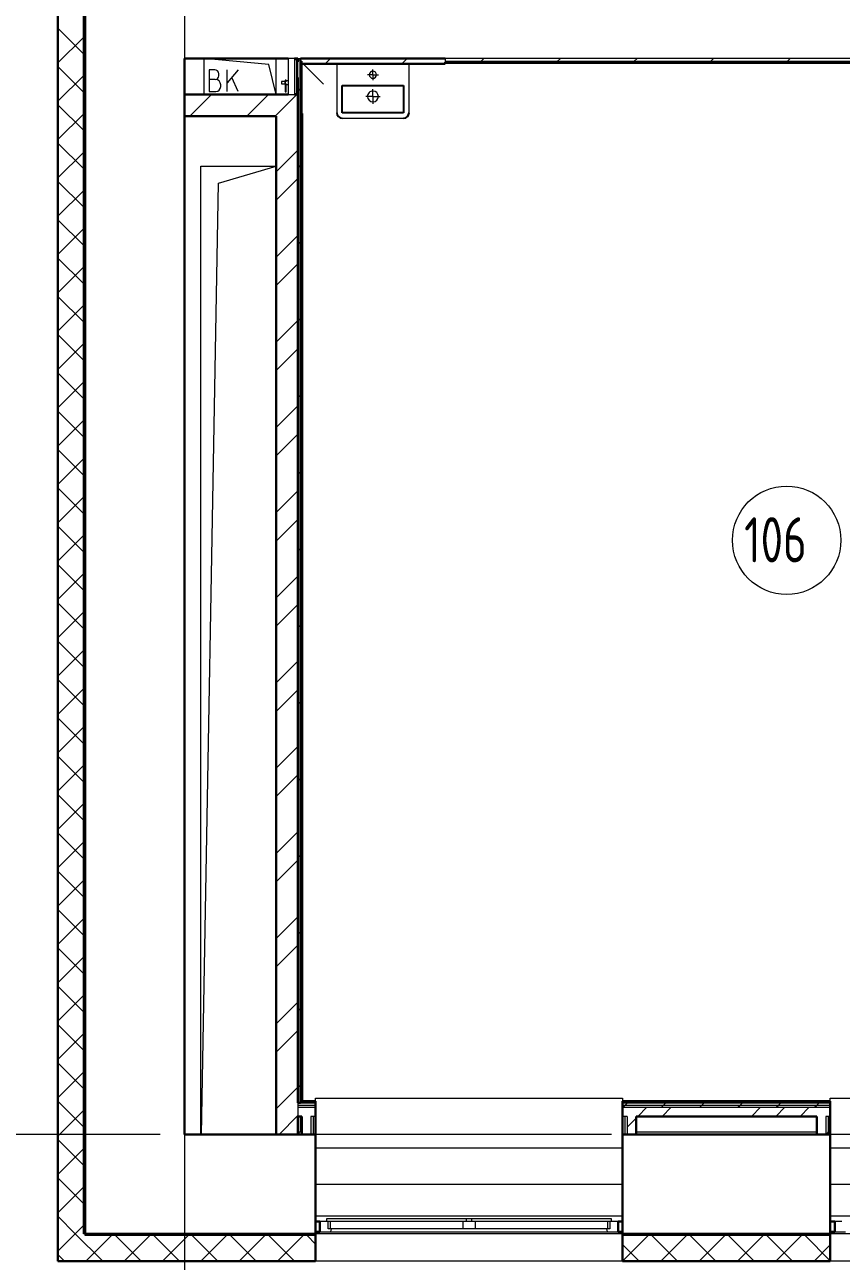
# Model space of a CAD drawing. Header units: millimetres. Extents: x -259809 to 472825, y -397243 to 31861.
# Drawn here: x -66340 to -61820, y -373534 to -366690 of the extents above; entities that cross this region are included whole.
import ezdxf

# ---------------------------------------------------------------- set-up
doc = ezdxf.new("R2010")
doc.units = ezdxf.units.MM
doc.linetypes.add('ADSK_Линия сетки', pattern=[25, 20, -2.5, 0, -2.5])
for name, color, linetype, lineweight in [('_ Окна', 252, 'Continuous', 30), ('Марки помещений', 252, 'Continuous', 20), ('Оборудование', 8, 'Continuous', 18), ('Ограждение', 252, 'Continuous', 9), ('Окна', 252, 'Continuous', 9), ('Оси', 252, 'Continuous', 9), ('Перекрытие', 252, 'Continuous', 18), ('Стены внутренние', 252, 'Continuous', 18), ('Стены наружные', 252, 'Continuous', 18), ('Стены штриховка', 7, 'Continuous', 9)]:
    doc.layers.add(name, color=color, linetype=linetype, lineweight=lineweight)
doc.layers.add('Узлы', color=252, linetype='Continuous')
doc.styles.add('GOST Common_3', font='', dxfattribs={"height": 3.5})
doc.styles.get('GOST Common_3').set_extended_font_data('GOST 2.304 type A')

# ---------------------------------------------------------------- blocks, each defined once
blk = doc.blocks.new('1 этаж')
at = {"color": 251, "lineweight": 18, "true_color": 0x636466}
for p, q in [((-64988.1, -14223.7), (-65347.8, -14190.3)), ((-65347.8, -14390.3), (-65347.8, -14190.3)), ((-64947.8, -14390.3), (-64988.1, -14223.7)), ((-65288.8, -14252.6), (-65318.8, -14252.6)), ((-65318.8, -14252.6), (-65318.8, -14372.6)), ((-65265.4, -14285.9), (-65265.4, -14275.9)), ((-65158.8, -14252.6), (-65218.8, -14324.1)), ((-65218.8, -14372.6), (-65218.8, -14252.6)), ((-65158.8, -14372.6), (-65194.7, -14295.4)), ((-65285.4, -14305.9), (-65318.8, -14305.9)), ((-65255.4, -14345.9), (-65255.4, -14335.9)), ((-65318.8, -14372.6), (-65282.1, -14372.6)), ((-65365.8, -20145.3), (-65365.8, -14785.3)), ((-65365.8, -14785.3), (-64947.8, -14785.3)), ((-65267.5, -14880.2), (-64947.8, -14785.3)), ((-65360.9, -20145.3), (-65267.5, -14880.2))]:
    blk.add_line(p, q, dxfattribs=at)
for centre, radius, start, end in [((-65288.8, -14275.9), 23.3, 0, 90), ((-65285.4, -14285.9), 20, 270, 0), ((-65285.4, -14335.9), 30, 0, 90), ((-65282.1, -14345.9), 26.7, 270, 0)]:
    blk.add_arc(centre, radius, start, end, dxfattribs=at)
at = {"layer": '_ Окна', "color": 251, "true_color": 0x636466}
for p, q in [((-64705.8, -20627.3), (-64730.8, -20627.3)), ((-64705.8, -20685.3), (-64705.8, -20627.3)), ((-63030.8, -20627.3), (-63055.8, -20627.3)), ((-63055.8, -20627.3), (-63055.8, -20685.3)), ((-61855.8, -20627.3), (-61880.8, -20627.3)), ((-61855.8, -20685.3), (-61855.8, -20627.3)), ((-64730.8, -20685.3), (-64705.8, -20685.3)), ((-63055.8, -20685.3), (-63030.8, -20685.3)), ((-61880.8, -20685.3), (-61855.8, -20685.3))]:
    blk.add_line(p, q, dxfattribs=at)
at = {"layer": '_ Окна', "color": 251, "lineweight": 18, "true_color": 0x636466}
for p, q in [((-64667.8, -20627.3), (-64705.8, -20627.3)), ((-64705.8, -20627.3), (-64705.8, -20685.3)), ((-64659.8, -20668.3), (-64659.8, -20627.3)), ((-64647.8, -20668.3), (-64659.8, -20668.3)), ((-64646.4, -20685.3), (-64641.8, -20668.3)), ((-63119.8, -20668.3), (-63115.2, -20685.3)), ((-63101.8, -20668.3), (-63113.8, -20668.3)), ((-63101.8, -20627.3), (-63101.8, -20668.3)), ((-63055.8, -20627.3), (-63093.8, -20627.3)), ((-63055.8, -20685.3), (-63055.8, -20627.3)), ((-61817.8, -20627.3), (-61855.8, -20627.3)), ((-61855.8, -20627.3), (-61855.8, -20685.3)), ((-64705.8, -20685.3), (-64646.4, -20685.3)), ((-63115.2, -20685.3), (-63055.8, -20685.3)), ((-61855.8, -20685.3), (-61796.4, -20685.3))]:
    blk.add_line(p, q, dxfattribs=at)
at = {"layer": 'Марки помещений', "color": 251, "true_color": 0x636466}
blk.add_circle((-62122.5, -16856.8), 300, dxfattribs=at)
at = {"layer": 'Оборудование', "color": 251, "true_color": 0x636466}
for p, q in [((-64846.4, -14190.3), (-64882.8, -14190.3)), ((-64882.8, -14190.3), (-64882.8, -14390.3)), ((-64845.5, -14389.4), (-64845.5, -14191.2)), ((-64835.8, -14197.3), (-64845.5, -14197.3)), ((-64835.8, -14218.3), (-64834.4, -14218.3)), ((-64834.3, -14218.3), (-64835.8, -14218.3)), ((-64834.8, -14382.4), (-64834.8, -14198.3)), ((-64827.8, -14209.3), (-64833.3, -14209.3)), ((-64827.8, -14190.3), (-64686.4, -14331.7)), ((-64827.8, -14371.3), (-64827.8, -14209.3)), ((-64825.8, -14293.8), (-64827.8, -14293.8)), ((-64825.8, -14297.8), (-64825.8, -14293.8)), ((-64825.8, -14297.8), (-64825.8, -14358.3)), ((-64900.7, -14317.7), (-64918.1, -14317.7)), ((-64918.1, -14317.7), (-64918.1, -14329.9)), ((-64918.1, -14329.9), (-64900.7, -14329.9)), ((-64898.7, -14315.7), (-64900.7, -14317.7)), ((-64900.7, -14317.7), (-64900.7, -14329.9)), ((-64900.7, -14329.9), (-64898.7, -14331.9)), ((-64882.8, -14314.2), (-64898.7, -14314.2)), ((-64898.7, -14314.2), (-64898.7, -14333.5)), ((-64898.7, -14333.5), (-64882.8, -14333.5)), ((-64893.2, -14310.7), (-64898.2, -14310.7)), ((-64898.2, -14310.7), (-64898.2, -14319)), ((-64898.2, -14328.6), (-64898.2, -14374.5)), ((-64893.2, -14319), (-64893.2, -14310.7)), ((-64893.2, -14374.5), (-64893.2, -14328.6)), ((-64834.4, -14362.3), (-64835.8, -14362.3)), ((-64834.4, -14362.3), (-64835.8, -14362.3)), ((-64833.3, -14371.3), (-64827.8, -14371.3)), ((-64827.8, -14362.3), (-64825.8, -14362.3)), ((-64825.8, -14362.3), (-64825.8, -14358.3)), ((-64898.2, -14374.5), (-64893.2, -14374.5)), ((-64882.8, -14390.3), (-64846.4, -14390.3)), ((-64845.5, -14383.3), (-64835.8, -14383.3))]:
    blk.add_line(p, q, dxfattribs=at)
for points, knots in [([(-64845.5, -14191.2), (-64845.5, -14191.1), (-64845.5, -14191), (-64845.6, -14190.8), (-64845.7, -14190.7), (-64845.8, -14190.5), (-64846, -14190.4), (-64846.2, -14190.3), (-64846.3, -14190.3), (-64846.4, -14190.3)], [-1, -1, -1, -1, -0.833333, -0.75, -0.583333, -0.458333, -0.333333, -0.166667, 0, 0, 0, 0]), ([(-64834.8, -14198.3), (-64834.8, -14198.2), (-64834.8, -14198.1), (-64834.9, -14197.9), (-64834.9, -14197.8), (-64835, -14197.7), (-64835.1, -14197.5), (-64835.3, -14197.4), (-64835.5, -14197.3), (-64835.7, -14197.3), (-64835.8, -14197.3)], [-1, -1, -1, -1, -0.833333, -0.75, -0.666667, -0.583333, -0.458333, -0.333333, -0.166667, 0, 0, 0, 0]), ([(-64833.3, -14209.3), (-64833.4, -14209.3), (-64833.6, -14209.3), (-64833.9, -14209.2), (-64834, -14209.1), (-64834.2, -14209), (-64834.4, -14208.9), (-64834.5, -14208.7), (-64834.6, -14208.5), (-64834.7, -14208.4), (-64834.8, -14208.1), (-64834.8, -14207.9), (-64834.8, -14207.8)], [-1, -1, -1, -1, -0.833333, -0.75, -0.666667, -0.583333, -0.5, -0.416667, -0.333333, -0.25, -0.166667, 0, 0, 0, 0]), ([(-64834.8, -14372.8), (-64834.8, -14372.7), (-64834.8, -14372.5), (-64834.7, -14372.3), (-64834.6, -14372.1), (-64834.5, -14371.9), (-64834.4, -14371.8), (-64834.2, -14371.6), (-64834, -14371.5), (-64833.9, -14371.4), (-64833.6, -14371.3), (-64833.4, -14371.3), (-64833.3, -14371.3)], [0, 0, 0, 0, 0.166667, 0.25, 0.333333, 0.416667, 0.5, 0.583333, 0.666667, 0.75, 0.833333, 1, 1, 1, 1]), ([(-64846.4, -14390.3), (-64846.3, -14390.3), (-64846.2, -14390.3), (-64846, -14390.2), (-64845.8, -14390.1), (-64845.7, -14390), (-64845.6, -14389.8), (-64845.5, -14389.6), (-64845.5, -14389.5), (-64845.5, -14389.4)], [0, 0, 0, 0, 0.166667, 0.333333, 0.458333, 0.583333, 0.708333, 0.833333, 1, 1, 1, 1]), ([(-64835.8, -14383.3), (-64835.7, -14383.3), (-64835.5, -14383.3), (-64835.3, -14383.2), (-64835.1, -14383.1), (-64835, -14383), (-64834.9, -14382.8), (-64834.9, -14382.7), (-64834.8, -14382.6), (-64834.8, -14382.4), (-64834.8, -14382.4)], [0, 0, 0, 0, 0.166667, 0.333333, 0.458333, 0.583333, 0.666667, 0.75, 0.833333, 1, 1, 1, 1])]:
    blk.add_open_spline(points, degree=3, knots=knots, dxfattribs=at)
at = {"layer": 'Ограждение', "color": 251, "true_color": 0x636466}
for p, q in [((-64012.8, -14215.3), (-58590.8, -14215.3)), ((-64807.8, -14495.3), (-64802.8, -14495.3)), ((-64802.8, -14495.3), (-64802.8, -19960.3)), ((-64730.8, -19960.3), (-64730.8, -19945.3)), ((-64730.8, -19945.3), (-63030.8, -19945.3)), ((-63030.8, -19945.3), (-63030.8, -19960.3)), ((-61880.8, -19960.3), (-61880.8, -19945.3)), ((-61880.8, -19945.3), (-60180.8, -19945.3)), ((-64812.8, -20130.3), (-64812.8, -20045.3)), ((-64730.8, -20220.3), (-63030.8, -20220.3)), ((-61880.8, -20220.3), (-60180.8, -20220.3)), ((-64730.8, -20420.3), (-63030.8, -20420.3)), ((-61880.8, -20420.3), (-60180.8, -20420.3)), ((-64730.8, -20595.3), (-63030.8, -20595.3)), ((-61880.8, -20595.3), (-60180.8, -20595.3))]:
    blk.add_line(p, q, dxfattribs=at)
at = {"layer": 'Окна', "color": 251, "true_color": 0x636466}
for p, q in [((-64667.8, -20610.3), (-63895.8, -20610.3)), ((-64667.8, -20627.3), (-64667.8, -20610.3)), ((-63895.8, -20627.3), (-64667.8, -20627.3)), ((-64647.8, -20668.3), (-64647.8, -20627.3)), ((-63915.8, -20668.3), (-64647.8, -20668.3)), ((-63915.8, -20627.3), (-63915.8, -20668.3)), ((-63845.8, -20668.3), (-63915.8, -20668.3)), ((-63895.8, -20610.3), (-63865.8, -20610.3)), ((-63895.8, -20610.3), (-63895.8, -20627.3)), ((-63865.8, -20627.3), (-63895.8, -20627.3)), ((-63865.8, -20610.3), (-63093.8, -20610.3)), ((-63865.8, -20627.3), (-63865.8, -20610.3)), ((-63093.8, -20627.3), (-63865.8, -20627.3)), ((-63845.8, -20668.3), (-63845.8, -20627.3)), ((-63113.8, -20668.3), (-63845.8, -20668.3)), ((-63113.8, -20627.3), (-63113.8, -20668.3)), ((-63093.8, -20610.3), (-63093.8, -20627.3)), ((-64646.4, -20685.3), (-63115.2, -20685.3))]:
    blk.add_line(p, q, dxfattribs=at)
at = {"layer": 'Оси', "color": 251, "linetype": 'ADSK_Линия сетки', "ltscale": 100, "true_color": 0x636466}
for p, q in [((-65455.8, -2645.3), (-65455.8, -33771.4)), ((4411.5, -20145.3), (-72528.1, -20145.3))]:
    blk.add_line(p, q, dxfattribs=at)
at = {"layer": 'Перекрытие', "color": 251, "ltscale": 100, "true_color": 0x636466}
for p, q in [((-65347.8, -14390.3), (-65347.8, -14190.3)), ((-65365.8, -20145.3), (-65365.8, -14785.3)), ((-65365.8, -14785.3), (-64947.8, -14785.3))]:
    blk.add_line(p, q, dxfattribs=at)
at = {"layer": 'Стены внутренние', "color": 251, "lineweight": 30, "true_color": 0x636466}
for p, q in [((-66157.8, -13435.3), (-66157.8, -20847.3)), ((-66005.8, -13435.3), (-66005.8, -20695.3)), ((-65455.8, -14390.3), (-65455.8, -14190.3)), ((-65455.8, -14190.3), (-64882.8, -14190.3)), ((-64846.2, -14190.3), (-64827.8, -14190.3)), ((-64812.8, -14190.3), (-64012.8, -14190.3)), ((-65455.8, -20145.3), (-65455.8, -14510.3)), ((-64947.8, -20145.3), (-65455.8, -20145.3)), ((-64805.8, -20145.3), (-64827.8, -20145.3)), ((-64730.8, -20695.3), (-64730.8, -20145.3)), ((-63030.8, -20145.3), (-63030.8, -20695.3)), ((-61955.8, -20145.3), (-62955.8, -20145.3)), ((-61880.8, -20695.3), (-61880.8, -20145.3)), ((-66005.8, -20695.3), (-64730.8, -20695.3)), ((-64730.8, -20847.3), (-64730.8, -20705.3)), ((-63030.8, -20695.3), (-61880.8, -20695.3)), ((-63030.8, -20705.3), (-63030.8, -20847.3)), ((-61880.8, -20847.3), (-61880.8, -20705.3)), ((-66157.8, -20847.3), (-64730.8, -20847.3)), ((-63030.8, -20847.3), (-61880.8, -20847.3))]:
    blk.add_line(p, q, dxfattribs=at)
at = {"layer": 'Стены внутренние', "color": 251, "linetype": 'Continuous', "lineweight": 9, "true_color": 0x636466}
for p, q in [((-66015.8, -14163.6), (-66155.8, -14023.6)), ((-66155.8, -14213.3), (-66015.8, -14073.3)), ((-66155.9, -14196.9), (-66157.8, -14193.7)), ((-66015.8, -14375.7), (-66155.8, -14235.7)), ((-66155.8, -14425.4), (-66015.8, -14285.4)), ((-66155.8, -14400.4), (-66157.8, -14396.9)), ((-66155.8, -14434.4), (-66155.8, -14434.4)), ((-66015.8, -14587.8), (-66155.8, -14447.8)), ((-66155.8, -14637.5), (-66015.8, -14497.5)), ((-66155.8, -14637.6), (-66155.8, -14637.6)), ((-66015.8, -14800), (-66155.8, -14660)), ((-66155.8, -14849.7), (-66015.8, -14709.7)), ((-66155.8, -14861.2), (-66157.8, -14864.6)), ((-66015.8, -15012.1), (-66155.8, -14872.1)), ((-66155.8, -15061.8), (-66015.8, -14921.8)), ((-66155.8, -14942.4), (-66155.8, -14942.4)), ((-66015.8, -15224.2), (-66155.8, -15084.2)), ((-66155.8, -15273.9), (-66015.8, -15133.9)), ((-66015.8, -15436.4), (-66155.8, -15296.4)), ((-66155.8, -15486.1), (-66015.8, -15346.1)), ((-66015.8, -15648.5), (-66155.8, -15508.5)), ((-66155.8, -15552), (-66155.8, -15552)), ((-66155.8, -15698.2), (-66015.8, -15558.2)), ((-66015.8, -15860.6), (-66155.8, -15720.6)), ((-66155.8, -15755.2), (-66155.8, -15755.2)), ((-66155.8, -15910.3), (-66015.8, -15770.3)), ((-66015.8, -16072.8), (-66155.8, -15932.8)), ((-66155.8, -16122.5), (-66015.8, -15982.5)), ((-66155.8, -16060), (-66155.8, -16060)), ((-66015.8, -16284.9), (-66155.8, -16144.9)), ((-66155.8, -16334.6), (-66015.8, -16194.6)), ((-66155.8, -16283.6), (-66157.8, -16287)), ((-66015.8, -16497), (-66155.8, -16357)), ((-66155.8, -16546.7), (-66015.8, -16406.7)), ((-66015.8, -16709.2), (-66155.8, -16569.2)), ((-66155.8, -16758.9), (-66015.8, -16618.9)), ((-66155.8, -16635.6), (-66157.8, -16632.1)), ((-66155.8, -16669.6), (-66155.8, -16669.6)), ((-66015.8, -16921.3), (-66155.8, -16781.3)), ((-66155.8, -16971), (-66015.8, -16831)), ((-66155.8, -16872.8), (-66155.8, -16872.8)), ((-66015.8, -17133.4), (-66155.8, -16993.4)), ((-66155.8, -17183.1), (-66015.8, -17043.1)), ((-66155.8, -17177.6), (-66155.8, -17177.6)), ((-66015.8, -17345.6), (-66155.8, -17205.6)), ((-66155.8, -17395.3), (-66015.8, -17255.3)), ((-66015.8, -17557.7), (-66155.8, -17417.7)), ((-66155.8, -17607.4), (-66015.8, -17467.4)), ((-66015.8, -17769.8), (-66155.8, -17629.8)), ((-66155.8, -17819.5), (-66015.8, -17679.5)), ((-66155.8, -17787.2), (-66155.8, -17787.2)), ((-66015.8, -17982), (-66155.8, -17842)), ((-66155.8, -18031.7), (-66015.8, -17891.7)), ((-66155.8, -17990.4), (-66155.8, -17990.4)), ((-66015.8, -18194.1), (-66155.8, -18054.1)), ((-66155.8, -18243.8), (-66015.8, -18103.8)), ((-66015.8, -18406.2), (-66155.8, -18266.2)), ((-66155.8, -18295.2), (-66155.8, -18295.2)), ((-66155.8, -18455.9), (-66015.8, -18315.9)), ((-66015.8, -18618.3), (-66155.8, -18478.3)), ((-66155.8, -18518.8), (-66156.2, -18519.5)), ((-66155.8, -18668.1), (-66015.8, -18528.1)), ((-66015.8, -18830.5), (-66155.8, -18690.5)), ((-66155.8, -18880.2), (-66015.8, -18740.2)), ((-66155.8, -18870.8), (-66157.8, -18867.3)), ((-66015.8, -19042.6), (-66155.8, -18902.6)), ((-66155.8, -18904.8), (-66155.8, -18904.8)), ((-66155.8, -19092.3), (-66015.8, -18952.3)), ((-66155.8, -19108), (-66155.8, -19108)), ((-66015.8, -19254.7), (-66155.8, -19114.7)), ((-66155.8, -19304.4), (-66015.8, -19164.4)), ((-66015.8, -19466.9), (-66155.8, -19326.9)), ((-66155.8, -19516.6), (-66015.8, -19376.6)), ((-66155.8, -19412.8), (-66155.8, -19412.8)), ((-66015.8, -19679), (-66155.8, -19539)), ((-66155.8, -19728.7), (-66015.8, -19588.7)), ((-66015.8, -19891.1), (-66155.8, -19751.1)), ((-66155.8, -19940.8), (-66015.8, -19800.8)), ((-66015.8, -20103.3), (-66155.8, -19963.3)), ((-66155.8, -20153), (-66015.8, -20013)), ((-66155.8, -20022.4), (-66155.8, -20022.4)), ((-66015.8, -20315.4), (-66155.8, -20175.4)), ((-66155.8, -20365.1), (-66015.8, -20225.1)), ((-66155.8, -20225.6), (-66155.8, -20225.6)), ((-66015.8, -20527.5), (-66155.8, -20387.5)), ((-66155.8, -20577.2), (-66015.8, -20437.2)), ((-66155.8, -20530.4), (-66155.8, -20530.4)), ((-66060.2, -20695.3), (-66155.8, -20599.7)), ((-66061.7, -20695.3), (-66015.8, -20649.4)), ((-66155.8, -20789.4), (-66061.7, -20695.3)), ((-65910.2, -20845.3), (-66060.2, -20695.3)), ((-65999.6, -20845.3), (-65859.6, -20705.3)), ((-65698, -20845.3), (-65838, -20705.3)), ((-65787.5, -20845.3), (-65647.5, -20705.3)), ((-65485.9, -20845.3), (-65625.9, -20705.3)), ((-65575.3, -20845.3), (-65435.3, -20705.3)), ((-65273.8, -20845.3), (-65413.8, -20705.3)), ((-65363.2, -20845.3), (-65223.2, -20705.3)), ((-65061.6, -20845.3), (-65201.6, -20705.3)), ((-65151.1, -20845.3), (-65011.1, -20705.3)), ((-64849.5, -20845.3), (-64989.5, -20705.3)), ((-64938.9, -20845.3), (-64798.9, -20705.3)), ((-64730.8, -20751.9), (-64777.4, -20705.3)), ((-63028.8, -20844.4), (-62889.8, -20705.3)), ((-62728.2, -20845.3), (-62868.2, -20705.3)), ((-62817.6, -20845.3), (-62677.6, -20705.3)), ((-62516, -20845.3), (-62656, -20705.3)), ((-62605.5, -20845.3), (-62465.5, -20705.3)), ((-62303.9, -20845.3), (-62443.9, -20705.3)), ((-62393.4, -20845.3), (-62253.4, -20705.3)), ((-62091.8, -20845.3), (-62231.8, -20705.3)), ((-62181.2, -20845.3), (-62041.2, -20705.3)), ((-61882.8, -20842.2), (-62019.6, -20705.3)), ((-62940.3, -20845.3), (-63030.8, -20754.8)), ((-61969.1, -20845.3), (-61880.8, -20757)), ((-66122.3, -20845.3), (-66155.8, -20811.8)), ((-65953.2, -20847.3), (-65953.9, -20846)), ((-64918, -20845.3), (-64919.2, -20847.3)), ((-62433.9, -20846.8), (-62434.8, -20845.3)), ((-62102.4, -20845.3), (-62103.6, -20847.3)), ((-62081.7, -20847.3), (-62082.9, -20845.3)), ((-61882.8, -20835.2), (-61880.8, -20835.2))]:
    blk.add_line(p, q, dxfattribs=at)
at = {"layer": 'Стены внутренние', "color": 251, "true_color": 0x636466}
for p, q in [((-64827.8, -14190.3), (-64812.8, -14190.3)), ((-63030.8, -20695.3), (-64730.8, -20695.3)), ((-60180.8, -20695.3), (-61880.8, -20695.3)), ((-63030.8, -20847.3), (-64730.8, -20847.3)), ((-60180.8, -20847.3), (-61880.8, -20847.3))]:
    blk.add_line(p, q, dxfattribs=at)
at = {"layer": 'Стены наружные', "color": 251, "linetype": 'Continuous', "lineweight": 9, "true_color": 0x636466}
for p, q in [((-66005.8, -14005.6), (-66015.8, -14005.6)), ((-66005.8, -14105.6), (-66015.8, -14105.6)), ((-66005.8, -14205.6), (-66015.8, -14205.6)), ((-64812.8, -14213.8), (-64807.8, -14208.8)), ((-64677.9, -14220.3), (-64647.9, -14190.3)), ((-64253.6, -14220.3), (-64223.6, -14190.3)), ((-63960.8, -14210.3), (-63955.8, -14205.3)), ((-63890.1, -14210.3), (-63885.1, -14205.3)), ((-63819.4, -14210.3), (-63814.4, -14205.3)), ((-63814.4, -14205.3), (-63799.4, -14190.3)), ((-63748.7, -14210.3), (-63743.7, -14205.3)), ((-63678, -14210.3), (-63673, -14205.3)), ((-63607.3, -14210.3), (-63602.3, -14205.3)), ((-63536.5, -14210.3), (-63531.5, -14205.3)), ((-63465.8, -14210.3), (-63460.8, -14205.3)), ((-63395.1, -14210.3), (-63390.1, -14205.3)), ((-63390.1, -14205.3), (-63375.1, -14190.3)), ((-63324.4, -14210.3), (-63319.4, -14205.3)), ((-63253.7, -14210.3), (-63248.7, -14205.3)), ((-63183, -14210.3), (-63178, -14205.3)), ((-63112.3, -14210.3), (-63107.3, -14205.3)), ((-63041.6, -14210.3), (-63036.6, -14205.3)), ((-62970.9, -14210.3), (-62965.9, -14205.3)), ((-62965.9, -14205.3), (-62950.9, -14190.3)), ((-62900.1, -14210.3), (-62895.1, -14205.3)), ((-62829.4, -14210.3), (-62824.4, -14205.3)), ((-62758.7, -14210.3), (-62753.7, -14205.3)), ((-62688, -14210.3), (-62683, -14205.3)), ((-62617.3, -14210.3), (-62612.3, -14205.3)), ((-62546.6, -14210.3), (-62541.6, -14205.3)), ((-62541.6, -14205.3), (-62526.6, -14190.3)), ((-62475.9, -14210.3), (-62470.9, -14205.3)), ((-62405.2, -14210.3), (-62400.2, -14205.3)), ((-62334.5, -14210.3), (-62329.5, -14205.3)), ((-62263.7, -14210.3), (-62258.7, -14205.3)), ((-62193, -14210.3), (-62188, -14205.3)), ((-62122.3, -14210.3), (-62117.3, -14205.3)), ((-62117.3, -14205.3), (-62102.3, -14190.3)), ((-62051.6, -14210.3), (-62046.6, -14205.3)), ((-61980.9, -14210.3), (-61975.9, -14205.3)), ((-61910.2, -14210.3), (-61905.2, -14205.3)), ((-61839.5, -14210.3), (-61834.5, -14205.3)), ((-64812.8, -14284.5), (-64807.8, -14279.5)), ((-66005.8, -14305.6), (-66015.8, -14305.6)), ((-64827.8, -14370.2), (-64812.8, -14355.2)), ((-64812.8, -14355.2), (-64807.8, -14350.2)), ((-66005.8, -14405.6), (-66015.8, -14405.6)), ((-65425.9, -14510.3), (-65305.9, -14390.3)), ((-65111.6, -14510.3), (-64991.6, -14390.3)), ((-64947.8, -14503.6), (-64834.5, -14390.3)), ((-64812.8, -14425.9), (-64807.8, -14420.9)), ((-66005.8, -14505.6), (-66015.8, -14505.6)), ((-64954.5, -14510.3), (-64947.8, -14503.6)), ((-64812.8, -14496.6), (-64807.8, -14491.6)), ((-64812.8, -14567.3), (-64807.8, -14562.3)), ((-66005.8, -14605.6), (-66015.8, -14605.6)), ((-64812.8, -14638), (-64807.8, -14633)), ((-66005.8, -14705.6), (-66015.8, -14705.6)), ((-64947.8, -14817.9), (-64827.8, -14697.9)), ((-64812.8, -14708.8), (-64807.8, -14703.8)), ((-64827.8, -14794.5), (-64812.8, -14779.5)), ((-64812.8, -14779.5), (-64807.8, -14774.5)), ((-66005.8, -14805.6), (-66015.8, -14805.6)), ((-64812.8, -14850.2), (-64807.8, -14845.2)), ((-66005.8, -14905.6), (-66015.8, -14905.6)), ((-64947.8, -14975.1), (-64827.8, -14855.1)), ((-64812.8, -14920.9), (-64807.8, -14915.9)), ((-64812.8, -14991.6), (-64807.8, -14986.6)), ((-66005.8, -15005.6), (-66015.8, -15005.6)), ((-66005.8, -15105.6), (-66015.8, -15105.6)), ((-64812.8, -15062.3), (-64807.8, -15057.3)), ((-64947.8, -15289.4), (-64827.8, -15169.4)), ((-64812.8, -15133), (-64807.8, -15128)), ((-66005.8, -15205.6), (-66015.8, -15205.6)), ((-64827.8, -15218.7), (-64812.8, -15203.7)), ((-64812.8, -15203.7), (-64807.8, -15198.7)), ((-66005.8, -15305.6), (-66015.8, -15305.6)), ((-64947.8, -15446.6), (-64827.8, -15326.6)), ((-64812.8, -15274.4), (-64807.8, -15269.4)), ((-64812.8, -15345.2), (-64807.8, -15340.2)), ((-66005.8, -15405.6), (-66015.8, -15405.6)), ((-64812.8, -15415.9), (-64807.8, -15410.9)), ((-66005.8, -15505.6), (-66015.8, -15505.6)), ((-64812.8, -15486.6), (-64807.8, -15481.6)), ((-64812.8, -15557.3), (-64807.8, -15552.3)), ((-66005.8, -15605.6), (-66015.8, -15605.6)), ((-64947.8, -15760.9), (-64827.8, -15640.9)), ((-64827.8, -15643), (-64812.8, -15628)), ((-64812.8, -15628), (-64807.8, -15623)), ((-66005.8, -15705.6), (-66015.8, -15705.6)), ((-64812.8, -15698.7), (-64807.8, -15693.7)), ((-66005.8, -15805.6), (-66015.8, -15805.6)), ((-64947.8, -15918), (-64827.8, -15798)), ((-64812.8, -15769.4), (-64807.8, -15764.4)), ((-64812.8, -15840.1), (-64807.8, -15835.1)), ((-66005.8, -15905.6), (-66015.8, -15905.6)), ((-64812.8, -15910.8), (-64807.8, -15905.8)), ((-66005.8, -16005.6), (-66015.8, -16005.6)), ((-64812.8, -15981.5), (-64807.8, -15976.5)), ((-64827.8, -16067.3), (-64812.8, -16052.3)), ((-64812.8, -16052.3), (-64807.8, -16047.3)), ((-66005.8, -16105.6), (-66015.8, -16105.6)), ((-64947.8, -16232.3), (-64827.8, -16112.3)), ((-64812.8, -16123), (-64807.8, -16118)), ((-66005.8, -16205.6), (-66015.8, -16205.6)), ((-64812.8, -16193.7), (-64807.8, -16188.7)), ((-64947.8, -16389.5), (-64827.8, -16269.5)), ((-64812.8, -16264.4), (-64807.8, -16259.4)), ((-66005.8, -16305.6), (-66015.8, -16305.6)), ((-64812.8, -16335.1), (-64807.8, -16330.1)), ((-66005.8, -16405.6), (-66015.8, -16405.6)), ((-64812.8, -16405.8), (-64807.8, -16400.8)), ((-64827.8, -16491.5), (-64812.8, -16476.5)), ((-64812.8, -16476.5), (-64807.8, -16471.5)), ((-66005.8, -16505.6), (-66015.8, -16505.6)), ((-64812.8, -16547.2), (-64807.8, -16542.2)), ((-66005.8, -16605.6), (-66015.8, -16605.6)), ((-64947.8, -16703.8), (-64827.8, -16583.8)), ((-64812.8, -16617.9), (-64807.8, -16612.9)), ((-64812.8, -16688.7), (-64807.8, -16683.7)), ((-66005.8, -16705.6), (-66015.8, -16705.6)), ((-64947.8, -16861), (-64827.8, -16741)), ((-64812.8, -16759.4), (-64807.8, -16754.4)), ((-66005.8, -16805.6), (-66015.8, -16805.6)), ((-64812.8, -16830.1), (-64807.8, -16825.1)), ((-64827.8, -16915.8), (-64812.8, -16900.8)), ((-64812.8, -16900.8), (-64807.8, -16895.8)), ((-66005.8, -16905.6), (-66015.8, -16905.6)), ((-64812.8, -16971.5), (-64807.8, -16966.5)), ((-66005.8, -17005.6), (-66015.8, -17005.6)), ((-64812.8, -17042.2), (-64807.8, -17037.2)), ((-66005.8, -17105.6), (-66015.8, -17105.6)), ((-64947.8, -17175.3), (-64827.8, -17055.3)), ((-64812.8, -17112.9), (-64807.8, -17107.9)), ((-66005.8, -17205.6), (-66015.8, -17205.6)), ((-64947.8, -17332.4), (-64827.8, -17212.4)), ((-64812.8, -17183.6), (-64807.8, -17178.6)), ((-66005.8, -17305.6), (-66015.8, -17305.6)), ((-64812.8, -17254.3), (-64807.8, -17249.3)), ((-64827.8, -17340.1), (-64812.8, -17325.1)), ((-64812.8, -17325.1), (-64807.8, -17320.1)), ((-66005.8, -17405.6), (-66015.8, -17405.6)), ((-64812.8, -17395.8), (-64807.8, -17390.8)), ((-66005.8, -17505.6), (-66015.8, -17505.6)), ((-64812.8, -17466.5), (-64807.8, -17461.5)), ((-64947.8, -17646.7), (-64827.8, -17526.7)), ((-64812.8, -17537.2), (-64807.8, -17532.2)), ((-66005.8, -17605.6), (-66015.8, -17605.6)), ((-64812.8, -17607.9), (-64807.8, -17602.9)), ((-66005.8, -17705.6), (-66015.8, -17705.6)), ((-64947.8, -17803.9), (-64827.8, -17683.9)), ((-64812.8, -17678.6), (-64807.8, -17673.6)), ((-64827.8, -17764.3), (-64812.8, -17749.3)), ((-64812.8, -17749.3), (-64807.8, -17744.3)), ((-66005.8, -17805.6), (-66015.8, -17805.6)), ((-64812.8, -17820), (-64807.8, -17815)), ((-66005.8, -17905.6), (-66015.8, -17905.6)), ((-64812.8, -17890.7), (-64807.8, -17885.7)), ((-64947.8, -18118.2), (-64827.8, -17998.2)), ((-64812.8, -17961.4), (-64807.8, -17956.4)), ((-66005.8, -18005.6), (-66015.8, -18005.6)), ((-64812.8, -18032.2), (-64807.8, -18027.2)), ((-66005.8, -18105.6), (-66015.8, -18105.6)), ((-64812.8, -18102.9), (-64807.8, -18097.9)), ((-64947.8, -18275.3), (-64827.8, -18155.3)), ((-64827.8, -18188.6), (-64812.8, -18173.6)), ((-64812.8, -18173.6), (-64807.8, -18168.6)), ((-66005.8, -18205.6), (-66015.8, -18205.6)), ((-64812.8, -18244.3), (-64807.8, -18239.3)), ((-66005.8, -18305.6), (-66015.8, -18305.6)), ((-64812.8, -18315), (-64807.8, -18310)), ((-66005.8, -18405.6), (-66015.8, -18405.6)), ((-64812.8, -18385.7), (-64807.8, -18380.7)), ((-64947.8, -18589.7), (-64827.8, -18469.7)), ((-64812.8, -18456.4), (-64807.8, -18451.4)), ((-66005.8, -18505.6), (-66015.8, -18505.6)), ((-64812.8, -18527.1), (-64807.8, -18522.1)), ((-66005.8, -18605.6), (-66015.8, -18605.6)), ((-64827.8, -18612.8), (-64812.8, -18597.8)), ((-64812.8, -18597.8), (-64807.8, -18592.8)), ((-64947.8, -18746.8), (-64827.8, -18626.8)), ((-64812.8, -18668.6), (-64807.8, -18663.6)), ((-66005.8, -18705.6), (-66015.8, -18705.6)), ((-64812.8, -18739.3), (-64807.8, -18734.3)), ((-66005.8, -18805.6), (-66015.8, -18805.6)), ((-64812.8, -18810), (-64807.8, -18805)), ((-64812.8, -18880.7), (-64807.8, -18875.7)), ((-66005.8, -18905.6), (-66015.8, -18905.6)), ((-64947.8, -19061.1), (-64827.8, -18941.1)), ((-64812.8, -18951.4), (-64807.8, -18946.4)), ((-66005.8, -19005.6), (-66015.8, -19005.6)), ((-64827.8, -19037.1), (-64812.8, -19022.1)), ((-64812.8, -19022.1), (-64807.8, -19017.1)), ((-64812.8, -19092.8), (-64807.8, -19087.8)), ((-66005.8, -19105.6), (-66015.8, -19105.6)), ((-64947.8, -19218.3), (-64827.8, -19098.3)), ((-64812.8, -19163.5), (-64807.8, -19158.5)), ((-66005.8, -19205.6), (-66015.8, -19205.6)), ((-64812.8, -19234.2), (-64807.8, -19229.2)), ((-66005.8, -19305.6), (-66015.8, -19305.6)), ((-64812.8, -19305), (-64807.8, -19300)), ((-66005.8, -19405.6), (-66015.8, -19405.6)), ((-64947.8, -19532.6), (-64827.8, -19412.6)), ((-64812.8, -19375.7), (-64807.8, -19370.7)), ((-64827.8, -19461.4), (-64812.8, -19446.4)), ((-64812.8, -19446.4), (-64807.8, -19441.4)), ((-66005.8, -19505.6), (-66015.8, -19505.6)), ((-64947.8, -19689.7), (-64827.8, -19569.7)), ((-64812.8, -19517.1), (-64807.8, -19512.1)), ((-66005.8, -19605.6), (-66015.8, -19605.6)), ((-64812.8, -19587.8), (-64807.8, -19582.8)), ((-66005.8, -19705.6), (-66015.8, -19705.6)), ((-64812.8, -19658.5), (-64807.8, -19653.5)), ((-64812.8, -19729.2), (-64807.8, -19724.2)), ((-66005.8, -19805.6), (-66015.8, -19805.6)), ((-64812.8, -19799.9), (-64807.8, -19794.9)), ((-66005.8, -19905.6), (-66015.8, -19905.6)), ((-64947.8, -20004), (-64827.8, -19884)), ((-64827.8, -19885.6), (-64812.8, -19870.6)), ((-64812.8, -19870.6), (-64807.8, -19865.6)), ((-64812.8, -19941.3), (-64807.8, -19936.3)), ((-64766.1, -19965.3), (-64761.1, -19960.3)), ((-63028.3, -19995.3), (-63015.8, -19982.8)), ((-63015.8, -19982.8), (-63003.3, -19970.3)), ((-62998.3, -19965.3), (-62993.3, -19960.3)), ((-62927.6, -19965.3), (-62922.6, -19960.3)), ((-62856.9, -19965.3), (-62851.9, -19960.3)), ((-62816.2, -19995.3), (-62803.7, -19982.8)), ((-62803.7, -19982.8), (-62791.2, -19970.3)), ((-62791.2, -19970.3), (-62786.2, -19965.3)), ((-62786.2, -19965.3), (-62781.2, -19960.3)), ((-62715.4, -19965.3), (-62710.4, -19960.3)), ((-62644.7, -19965.3), (-62639.7, -19960.3)), ((-62604, -19995.3), (-62591.5, -19982.8)), ((-62591.5, -19982.8), (-62579, -19970.3)), ((-62574, -19965.3), (-62569, -19960.3)), ((-62503.3, -19965.3), (-62498.3, -19960.3)), ((-62432.6, -19965.3), (-62427.6, -19960.3)), ((-62391.9, -19995.3), (-62379.4, -19982.8)), ((-62379.4, -19982.8), (-62366.9, -19970.3)), ((-62366.9, -19970.3), (-62361.9, -19965.3)), ((-62361.9, -19965.3), (-62356.9, -19960.3)), ((-62291.2, -19965.3), (-62286.2, -19960.3)), ((-62220.5, -19965.3), (-62215.5, -19960.3)), ((-62179.8, -19995.3), (-62167.3, -19982.8)), ((-62167.3, -19982.8), (-62154.8, -19970.3)), ((-62149.8, -19965.3), (-62144.8, -19960.3)), ((-62079.1, -19965.3), (-62074.1, -19960.3)), ((-62008.3, -19965.3), (-62003.3, -19960.3)), ((-61967.6, -19995.3), (-61955.1, -19982.8)), ((-61955.1, -19982.8), (-61942.6, -19970.3)), ((-61942.6, -19970.3), (-61937.6, -19965.3)), ((-61937.6, -19965.3), (-61932.6, -19960.3)), ((-66005.8, -20005.6), (-66015.8, -20005.6)), ((-64931.9, -20145.3), (-64827.8, -20041.2)), ((-62946.1, -20045.3), (-62896.1, -19995.3)), ((-62811.1, -20045.3), (-62761.1, -19995.3)), ((-62317.7, -20045.3), (-62267.7, -19995.3)), ((-62182.7, -20045.3), (-62132.7, -19995.3)), ((-62047.8, -20045.3), (-61997.8, -19995.3)), ((-66005.8, -20105.6), (-66015.8, -20105.6)), ((-63005.8, -20105.1), (-62955.8, -20055.1)), ((-61893.3, -20133.1), (-61880.8, -20120.6)), ((-61905.5, -20145.3), (-61893.3, -20133.1)), ((-66005.8, -20205.6), (-66015.8, -20205.6)), ((-66005.8, -20305.6), (-66015.8, -20305.6)), ((-66005.8, -20405.6), (-66015.8, -20405.6)), ((-66005.8, -20505.6), (-66015.8, -20505.6)), ((-66005.8, -20605.6), (-66015.8, -20605.6))]:
    blk.add_line(p, q, dxfattribs=at)
at = {"layer": 'Стены наружные', "color": 251, "true_color": 0x636466}
for p, q in [((-64947.8, -14390.3), (-64947.8, -14190.3)), ((-58670.8, -14190.3), (-64012.8, -14190.3)), ((-64820.3, -20130.3), (-64805.8, -20130.3)), ((-64820.3, -20145.3), (-64820.3, -20130.3)), ((-62955.8, -20130.3), (-61955.8, -20130.3))]:
    blk.add_line(p, q, dxfattribs=at)
at = {"layer": 'Стены наружные', "color": 251, "lineweight": 30, "true_color": 0x636466}
for p, q in [((-64827.8, -14190.3), (-64827.8, -14209.3)), ((-64807.8, -14205.3), (-64812.8, -14205.3)), ((-64812.8, -14205.3), (-64812.8, -19965.3)), ((-64812.8, -14220.3), (-64012.8, -14220.3)), ((-64807.8, -19960.3), (-64807.8, -14205.3)), ((-64012.8, -14210.3), (-58590.8, -14210.3)), ((-64012.8, -14220.3), (-64012.8, -14210.3)), ((-64827.8, -14371.3), (-64827.8, -19970.3)), ((-64882.8, -14390.3), (-65455.8, -14390.3)), ((-65455.8, -14390.3), (-65455.8, -14510.3)), ((-64827.8, -14390.3), (-64846.2, -14390.3)), ((-65455.8, -14510.3), (-64947.8, -14510.3)), ((-64947.8, -14510.3), (-64947.8, -20145.3)), ((-64827.8, -19970.3), (-64812.8, -19970.3)), ((-64730.8, -19960.3), (-64807.8, -19960.3)), ((-64730.8, -20145.3), (-64730.8, -19960.3)), ((-63030.8, -19960.3), (-63030.8, -20145.3)), ((-61880.8, -19960.3), (-63030.8, -19960.3)), ((-61880.8, -20145.3), (-61880.8, -19960.3)), ((-64827.8, -20145.3), (-64827.8, -20045.3)), ((-64827.8, -20045.3), (-64805.8, -20045.3)), ((-64805.8, -20045.3), (-64805.8, -20145.3)), ((-62955.8, -20045.3), (-61955.8, -20045.3)), ((-62955.8, -20145.3), (-62955.8, -20045.3)), ((-61955.8, -20045.3), (-61955.8, -20145.3)), ((-64947.8, -20145.3), (-64827.8, -20145.3)), ((-64805.8, -20145.3), (-64730.8, -20145.3)), ((-63030.8, -20145.3), (-62955.8, -20145.3)), ((-61955.8, -20145.3), (-61880.8, -20145.3)), ((-64730.8, -20705.3), (-64730.8, -20695.3)), ((-63030.8, -20695.3), (-63030.8, -20705.3)), ((-61880.8, -20705.3), (-61880.8, -20695.3))]:
    blk.add_line(p, q, dxfattribs=at)
at = {"layer": 'Стены штриховка', "color": 251, "true_color": 0x636466}
for p, q in [((-66155.8, -13437.3), (-66155.8, -20847.3)), ((-66015.8, -20695.3), (-66015.8, -13435.3)), ((-64812.8, -14190.3), (-64812.8, -14205.3)), ((-64012.8, -14190.3), (-64012.8, -14210.3)), ((-64012.8, -14205.3), (-58590.8, -14205.3)), ((-64827.8, -19970.3), (-64827.8, -20045.3)), ((-64827.8, -19982.8), (-64730.8, -19982.8)), ((-64730.8, -19965.3), (-64812.8, -19965.3)), ((-64812.8, -19970.3), (-64730.8, -19970.3)), ((-61880.8, -19965.3), (-63030.8, -19965.3)), ((-63030.8, -19970.3), (-61880.8, -19970.3)), ((-63030.8, -19982.8), (-61880.8, -19982.8)), ((-64827.8, -19995.3), (-64730.8, -19995.3)), ((-64730.8, -20045.3), (-64755.8, -20045.3)), ((-64755.8, -20045.3), (-64755.8, -20145.3)), ((-64743.3, -20045.3), (-64743.3, -20145.3)), ((-63030.8, -19995.3), (-61880.8, -19995.3)), ((-63005.8, -20045.3), (-63030.8, -20045.3)), ((-63018.3, -20045.3), (-63018.3, -20145.3)), ((-63005.8, -20045.3), (-63005.8, -20145.3)), ((-61880.8, -20045.3), (-61905.8, -20045.3)), ((-61905.8, -20045.3), (-61905.8, -20145.3)), ((-61893.3, -20045.3), (-61893.3, -20145.3)), ((-66005.8, -20695.3), (-66015.8, -20695.3)), ((-66005.8, -20705.3), (-66005.8, -20695.3)), ((-64730.8, -20705.3), (-66005.8, -20705.3)), ((-61880.8, -20705.3), (-63030.8, -20705.3)), ((-64730.8, -20771.3), (-64732.8, -20771.3)), ((-64732.8, -20845.3), (-64732.8, -20771.3)), ((-63028.8, -20771.3), (-63030.8, -20771.3)), ((-63028.8, -20771.3), (-63028.8, -20845.3)), ((-61880.8, -20771.3), (-61882.8, -20771.3)), ((-61882.8, -20845.3), (-61882.8, -20771.3)), ((-66157.8, -20845.3), (-64732.8, -20845.3)), ((-63028.8, -20845.3), (-61882.8, -20845.3))]:
    blk.add_line(p, q, dxfattribs=at)
at = {"layer": 'Узлы', "color": 251, "lineweight": 9, "true_color": 0x636466}
for p, q in [((-64612.8, -14220.3), (-64612.8, -14490.3)), ((-64212.8, -14490.3), (-64212.8, -14220.3)), ((-64412.8, -14280.3), (-64442.8, -14280.3)), ((-64412.8, -14280.3), (-64412.8, -14250.3)), ((-64412.8, -14280.3), (-64412.8, -14310.3)), ((-64412.8, -14280.3), (-64382.8, -14280.3)), ((-64412.8, -14400.3), (-64412.8, -14360.3)), ((-64412.8, -14400.3), (-64452.8, -14400.3)), ((-64412.8, -14400.3), (-64412.8, -14440.3)), ((-64412.8, -14400.3), (-64372.8, -14400.3)), ((-64582.8, -14520.3), (-64412.8, -14520.3)), ((-64412.8, -14520.3), (-64242.8, -14520.3))]:
    blk.add_line(p, q, dxfattribs=at)
at = {"layer": 'Узлы', "color": 251, "true_color": 0x636466}
for p, q in [((-64582.8, -14490.3), (-64582.8, -14339.4)), ((-64582.8, -14339.4), (-64242.8, -14339.4)), ((-64242.8, -14339.4), (-64242.8, -14490.3)), ((-64242.8, -14490.3), (-64582.8, -14490.3))]:
    blk.add_line(p, q, dxfattribs=at)
at = {"layer": 'Узлы', "color": 251, "lineweight": 9, "true_color": 0x636466}
for centre, radius, start, end in [((-64412.8, -14280.3), 20, 90, 180.01158), ((-64412.8, -14280.3), 20, 180, 270), ((-64412.8, -14280.3), 20, 0, 90), ((-64412.8, -14280.3), 20, 270, 0), ((-64412.8, -14400.3), 30, 90, 180.00772), ((-64412.8, -14400.3), 30, 0, 90), ((-64412.8, -14400.3), 30, 180, 270), ((-64412.8, -14400.3), 30, 270, 0)]:
    blk.add_arc(centre, radius, start, end, dxfattribs=at)
at = {"layer": 'Узлы', "color": 251, "true_color": 0x636466}
for centre, start, end in [((-64582.8, -14490.3), 180, 270), ((-64242.8, -14490.3), 270, 0)]:
    blk.add_arc(centre, 30, start, end, dxfattribs=at)
at = {"layer": 'Марки помещений', "color": 251, "true_color": 0x636466, "style": 'GOST Common_3', "width": 0.9}
blk.add_text('106', height=250, dxfattribs=at).set_placement((-62357.4, -16979.1))

msp = doc.modelspace()

# ---------------------------------------------------------------- block references
msp.add_blockref('1 этаж', (0, -352686.9))

doc.saveas('drawing.dxf')
